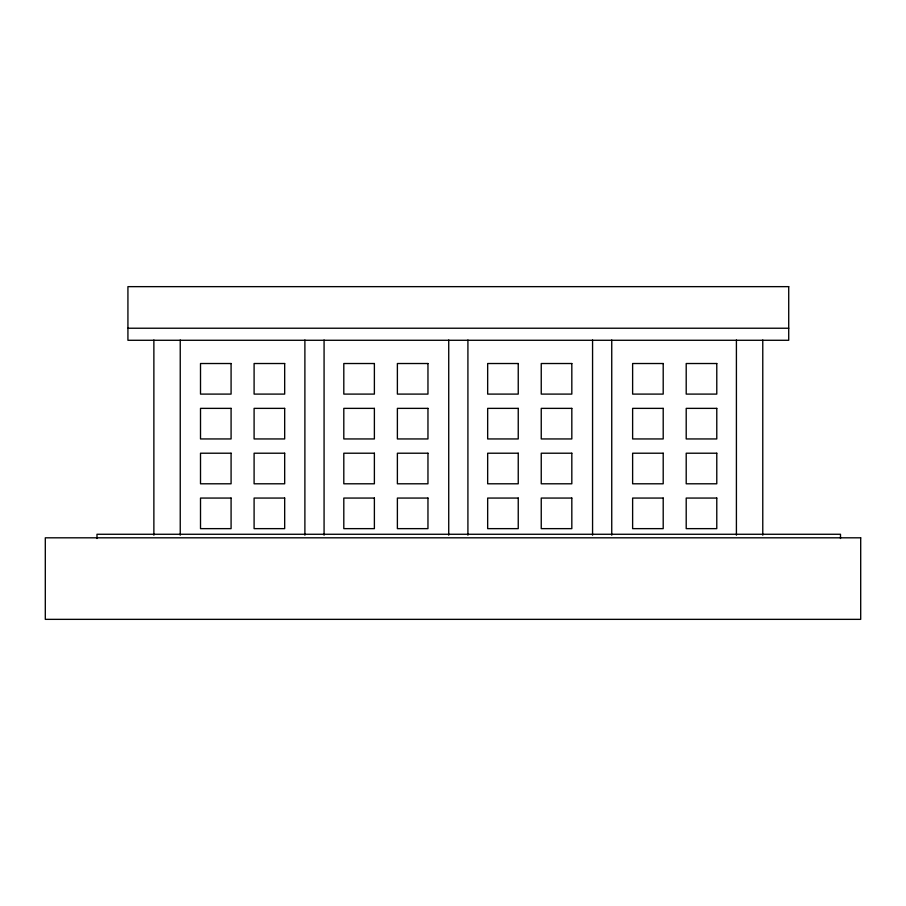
<?xml version="1.0" encoding="UTF-8"?>
<svg xmlns="http://www.w3.org/2000/svg" width="906" height="906" viewBox="0 0 906 906"><rect width="100%" height="100%" fill="white"/><g stroke="black" fill="none" stroke-linecap="round" stroke-linejoin="round"><path stroke-width="1.36" d="M127.927 328.232L788.718 328.232M840.496 538.504L840.496 534.268L96.987 534.268L96.987 538.504M762.773 339.999L762.773 535.197M736.408 339.999L736.408 535.197M611.743 339.999L611.743 535.197M592.569 339.999L592.569 535.197M467.915 339.999L467.915 535.197M448.73 339.999L448.73 535.197M324.076 339.999L324.076 535.197M304.892 339.999L304.892 535.197M180.237 339.999L180.237 535.197M153.873 339.999L153.873 535.197M788.718 286.647L127.927 286.647L127.927 340.282L788.718 340.282L788.718 286.647M231.087 363.521L200.509 363.521L200.509 394.099L231.087 394.099L231.087 363.521M284.677 363.521L254.099 363.521L254.099 394.099L284.677 394.099L284.677 363.521M374.382 363.521L343.804 363.521L343.804 394.099L374.382 394.099L374.382 363.521M427.96 363.521L397.383 363.521L397.383 394.099L427.96 394.099L427.96 363.521M518.243 363.521L487.666 363.521L487.666 394.099L518.243 394.099L518.243 363.521M571.822 363.521L541.244 363.521L541.244 394.099L571.822 394.099L571.822 363.521M663.203 363.521L632.626 363.521L632.626 394.099L663.203 394.099L663.203 363.521M716.782 363.521L686.204 363.521L686.204 394.099L716.782 394.099L716.782 363.521M231.087 408.368L200.509 408.368L200.509 438.946L231.087 438.946L231.087 408.368M284.677 408.368L254.099 408.368L254.099 438.946L284.677 438.946L284.677 408.368M374.382 408.368L343.804 408.368L343.804 438.946L374.382 438.946L374.382 408.368M427.96 408.368L397.383 408.368L397.383 438.946L427.96 438.946L427.96 408.368M518.243 408.368L487.666 408.368L487.666 438.946L518.243 438.946L518.243 408.368M571.822 408.368L541.244 408.368L541.244 438.946L571.822 438.946L571.822 408.368M663.203 408.368L632.626 408.368L632.626 438.946L663.203 438.946L663.203 408.368M716.782 408.368L686.204 408.368L686.204 438.946L716.782 438.946L716.782 408.368M231.087 453.215L200.509 453.215L200.509 483.793L231.087 483.793L231.087 453.215M284.677 453.215L254.099 453.215L254.099 483.793L284.677 483.793L284.677 453.215M374.382 453.215L343.804 453.215L343.804 483.793L374.382 483.793L374.382 453.215M427.96 453.215L397.383 453.215L397.383 483.793L427.96 483.793L427.96 453.215M518.243 453.215L487.666 453.215L487.666 483.793L518.243 483.793L518.243 453.215M571.822 453.215L541.244 453.215L541.244 483.793L571.822 483.793L571.822 453.215M663.203 453.215L632.626 453.215L632.626 483.793L663.203 483.793L663.203 453.215M716.782 453.215L686.204 453.215L686.204 483.793L716.782 483.793L716.782 453.215M231.087 498.062L200.509 498.062L200.509 528.64L231.087 528.64L231.087 498.062M284.677 498.062L254.099 498.062L254.099 528.64L284.677 528.64L284.677 498.062M374.382 498.062L343.804 498.062L343.804 528.64L374.382 528.64L374.382 498.062M427.96 498.062L397.383 498.062L397.383 528.64L427.96 528.64L427.96 498.062M518.243 498.062L487.666 498.062L487.666 528.64L518.243 528.64L518.243 498.062M571.822 498.062L541.244 498.062L541.244 528.64L571.822 528.64L571.822 498.062M663.203 498.062L632.626 498.062L632.626 528.64L663.203 528.64L663.203 498.062M716.782 498.062L686.204 498.062L686.204 528.64L716.782 528.64L716.782 498.062M860.7 537.813L45.3 537.813L45.3 619.353L860.7 619.353L860.7 537.813"/></g></svg>
